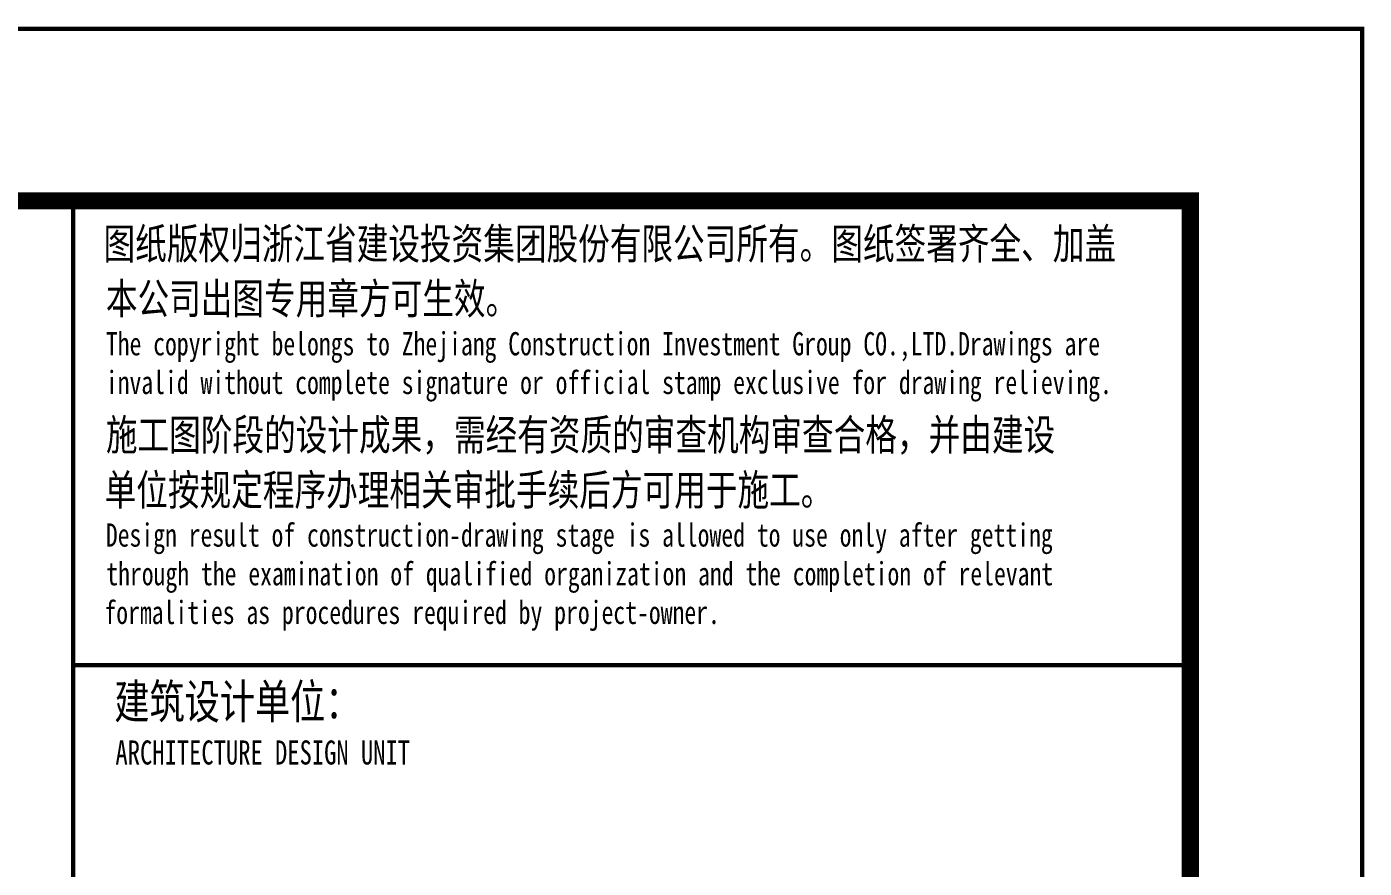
# Model space of a CAD drawing. Extents: x 1738711 to 2346805, y 1189731 to 2516152.
# Drawn here: x 1981102 to 1988886, y 2415850 to 2420744 of the extents above; entities that cross this region are included whole.
import ezdxf
from ezdxf.enums import TextEntityAlignment as Align

# ---------------------------------------------------------------- set-up
doc = ezdxf.new("R2010")
doc.units = 0
doc.header["$LTSCALE"] = 1000
doc.header["$MEASUREMENT"] = 0
doc.layers.add('TK', color=4, linetype='Continuous')
doc.styles.add('宋体', font='SIMSUN.TTF', dxfattribs={"width": 0.75})

# ---------------------------------------------------------------- blocks, each defined once
blk = doc.blocks.new('资质')
at = {"layer": 'TK', "color": 7, "const_width": 25}
for points in [[(250, 6000), (6750, 6000), (6750, 8700), (250, 8700)], [(250, 8700), (6750, 8700), (6750, 0), (250, 0)]]:
    blk.add_lwpolyline(points, close=True, dxfattribs=at)
at = {"layer": 'TK', "color": 7, "style": '宋体', "width": 0.75}
for s, height, p in [('图纸版权归浙江省建设投资集团股份有限公司所有。图纸签署齐全、加盖', 179.995, (426, 8360.8)), ('本公司出图专用章方可生效。', 179.995, (439.7, 8041.4)), ('The copyright belongs to Zhejiang Construction Investment Group CO.,LTD.Drawings are ', 135, (439.5, 7801.4)), ('invalid without complete signature or official stamp exclusive for drawing relieving.', 135, (439.5, 7576.4)), ('施工图阶段的设计成果，需经有资质的审查机构审查合格，并由建设', 179.995, (439.7, 7249.2)), ('单位按规定程序办理相关审批手续后方可用于施工。', 179.995, (432.5, 6928.8)), ('Design result of construction-drawing stage is allowed to use only after getting ', 135, (439.5, 6688.8)), ('through the examination of qualified organization and the completion of relevant ', 135, (442, 6463.8)), ('formalities as procedures required by project-owner.', 135, (431.2, 6238.8)), ('建筑设计单位：', 200, (488.8, 5688)), ('ARCHITECTURE DESIGN UNIT', 140, (495.4, 5421.5))]:
    blk.add_text(s, height=height, dxfattribs=at).set_placement(p)
blk = doc.blocks.new('ZJJT-A2')
at = {"color": 7, "const_width": 25}
blk.add_lwpolyline([(0, 42000), (59400, 42000), (59400, 0), (0, 0)], close=True, dxfattribs=at)
at = {"layer": 'TK', "color": 3, "const_width": 100}
blk.add_lwpolyline([(2500, 41000), (58400, 41000), (58400, 1000), (2500, 1000)], close=True, dxfattribs=at)
at = {"layer": 'TK', "color": 7, "const_width": 25}
blk.add_lwpolyline([(51900, 41000), (51900, 1000)], dxfattribs=at)
at = {"layer": 'TK', "color": 1}
blk.add_blockref('资质', (51650, 32300), dxfattribs=at)
at = {"layer": 'TK', "style": '宋体', "width": 0.75}
for tag, height, p in [('项目负责人', 350, (6002.9, 39688.7)), ('专业负责人', 350, (6002.9, 38823.7)), ('设计人', 350, (6002.9, 38019.4)), ('版号1', 250, (52603.9, 22193.4)), ('时间1', 250, (57705.3, 22193.4)), ('版号2', 250, (52603.9, 21593.4)), ('时间2', 250, (57705.3, 21593.4)), ('版号3', 250, (52603.9, 20993.4)), ('时间3', 250, (57705.3, 20993.4)), ('建筑会签', 0.0001, (54277.9, 2403.2)), ('电气会签', 0.0001, (57427.9, 2403.2)), ('结构会签', 0.0001, (54277.9, 1803.2)), ('暖通会签', 0.0001, (57427.9, 1803.2)), ('给排水会签', 0.0001, (54277.9, 1249.5)), ('智能化会签', 0.0001, (57427.9, 1249.5))]:
    blk.add_attdef(tag, text='', height=height, dxfattribs=at).set_placement(p, align=Align.CENTER)
for tag, p in [('合作设计单位', (56115.9, 31585.9)), ('版号说明1', (55153.9, 22318.2)), ('版号说明2', (55153.9, 21718.2)), ('版号说明3', (55153.9, 21118.2)), ('建设单位', (55845.2, 16035.9)), ('工程名称', (55845.2, 14835.9)), ('子项名称', (55845.2, 13635.9)), ('图名', (55845.2, 12435.9)), ('工程编号', (54277.9, 11460.9)), ('子项编号', (57427.9, 11460.9)), ('专业', (54277.9, 10710.9)), ('图号', (57427.9, 10710.9)), ('阶段', (54277.9, 9960.9)), ('日期', (57427.9, 9960.9)), ('审定', (54652.9, 8460.9)), ('审核', (54652.9, 7710.9)), ('工程负责', (54652.9, 6960.9)), ('专业负责', (54652.9, 6210.9)), ('设计', (54652.9, 5460.9)), ('制图', (54652.9, 4710.9)), ('校对', (54652.9, 3960.9))]:
    blk.add_attdef(tag, text='', height=250, dxfattribs=at).set_placement(p, align=Align.MIDDLE_CENTER)

msp = doc.modelspace()

# ---------------------------------------------------------------- block references
msp.add_blockref('ZJJT-A2', (1929473, 2378732))

doc.saveas('drawing.dxf')
